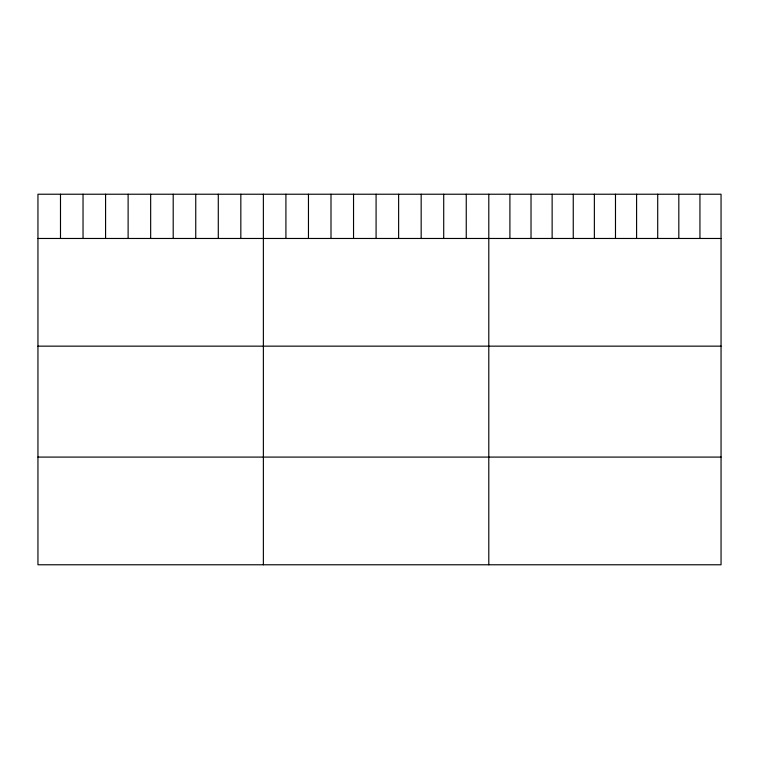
<?xml version="1.0" encoding="UTF-8"?>
<svg xmlns="http://www.w3.org/2000/svg" width="759" height="759" viewBox="0 0 759 759"><rect width="100%" height="100%" fill="white"/><g stroke="black" fill="none" stroke-linecap="round" stroke-linejoin="round"><path stroke-width="1.14" d="M721.05 238.468L721.05 564.772L37.95 564.772L37.95 194.228L721.05 194.228L721.05 238.468L37.95 238.468M37.95 346.151L721.05 346.151M37.95 457.089L721.05 457.089M699.94 194.228L699.94 238.468M678.821 194.228L678.821 238.468M657.711 194.228L657.711 238.468M636.592 194.228L636.592 238.468M615.483 194.228L615.483 238.468M594.363 194.228L594.363 238.468M573.254 194.228L573.254 238.468M552.135 194.228L552.135 238.468M531.025 194.228L531.025 238.468M509.906 194.228L509.906 238.468M488.796 194.228L488.796 564.772M466.254 194.228L466.254 238.468M443.711 194.228L443.711 238.468M421.169 194.228L421.169 238.468M398.627 194.228L398.627 238.468M376.084 194.228L376.084 238.468M353.542 194.228L353.542 238.468M331 194.228L331 238.468M308.458 194.228L308.458 238.468M285.915 194.228L285.915 238.468M263.373 194.228L263.373 564.772M240.831 194.228L240.831 238.468M218.288 194.228L218.288 238.468M195.746 194.228L195.746 238.468M173.204 194.228L173.204 238.468M150.662 194.228L150.662 238.468M128.119 194.228L128.119 238.468M105.577 194.228L105.577 238.468M83.035 194.228L83.035 238.468M60.492 194.228L60.492 238.468"/></g></svg>
